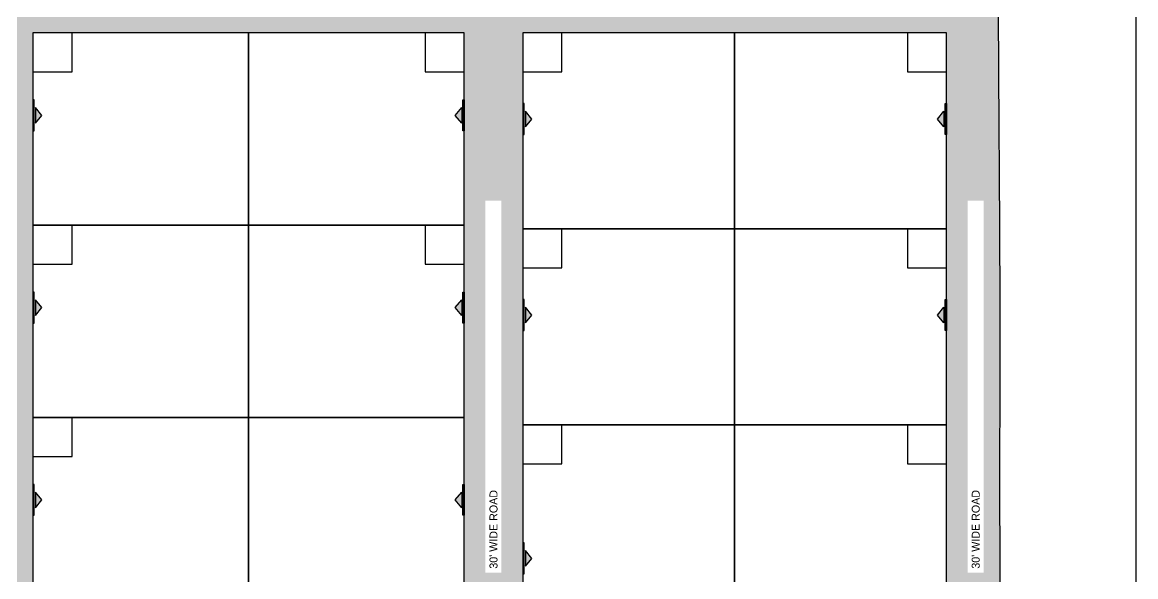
# Model space of a CAD drawing. Header units: millimetres. Extents: x -176651 to 388869, y -43089 to 486614.
# Drawn here: x 214975 to 388869, y 205052 to 291732 of the extents above; entities that cross this region are included whole.
import ezdxf

# ---------------------------------------------------------------- set-up
doc = ezdxf.new("R2010")
doc.units = ezdxf.units.MM
doc.header["$LTSCALE"] = 150
for name, color, linetype in [("Plot's Boundary$0$ad-Entrance(1625)", 2, 'Continuous'), ("Plot's Boundary$0$ad-Parking", 2, 'Continuous'), ("Plot's Boundary$0$ad-Road", 8, 'Continuous'), ("Plot's Boundary$0$ad-Road Hatch", 8, 'Continuous'), ("Plot's Boundary$0$ad-Text", 7, 'Continuous')]:
    doc.layers.add(name, color=color, linetype=linetype)
doc.layers.add("Plot's Boundary$0$ad-Plot Boundary", color=6, linetype='Continuous', true_color=0xff00ff)
doc.styles.add("Plot's Boundary$0$MtX_Century_Gothic", font='GOTHIC.TTF')

# ---------------------------------------------------------------- blocks, each defined once
blk = doc.blocks.new("Plot's Boundary$0$A$C4fb60e89")
at = {"layer": "Plot's Boundary$0$ad-Road Hatch", "ltscale": 5, "transparency": 33554687}
h = blk.add_hatch(dxfattribs=at)
h.set_pattern_fill('AR-HBONE', color=256, scale=15)
h.set_pattern_definition([(45, (-193247.7, -428758.8), (0, 2155.2615), [4572, -1524]), (135, (-192170.1, -427681.1), (2e-13, 2155.2615), [4572, -1524])])
h.paths.add_polyline_path([(175594, -250241), (169178, -249341), (167473, -249057), (167473, -138694), (101313, -138694), (101313, -199954), (101308, -237995), (101040, -268291), (101008, -280968), (101066, -293684), (101243, -311127), (100910, -319344), (100949, -333937), (100669, -366960), (100727, -390983), (100669, -404586), (100538, -420418), (100467, -428759), (92426, -427265), (92163, -427209), (92163, -321454), (24803, -321454), (24803, -412961), (15653, -411029), (15654, -321452), (-19535, -321452), (-34427, -319477), (-65207, -315395), (-171770, -301268), (-185854, -298333), (-193248, -296832), (-193244, -292908), (-191914, -285219), (-191839, -284679), (-183397, -286393), (-169723, -289243), (-53141, -304698), (-18730, -309262), (15653, -309262), (15653, 703), (24803, 1115), (24803, -129544), (92163, -129544), (92163, 15133), (101313, 17713), (101313, -129544), (167473, -129544), (167473, 35552), (175738, 37855), (175849, 28595), (175836, 25947), (175777, 14040), (175855, 2316), (175660, -18036), (175731, -34039), (175718, -46839), (175673, -63402), (175816, -82072), (175542, -106356), (175490, -124641), (175575, -145019), (175731, -168892), (175797, -181269), (175797, -192667), (175744, -208200), (175829, -223277), (175888, -234871)])
h.paths.add_polyline_path([(24803, -309264), (92163, -309264), (92163, -138694), (24803, -138694)], flags=16)
at = {"layer": "Plot's Boundary$0$ad-Road", "ltscale": 5}
blk.add_lwpolyline([(175490, -124641), (175575, -145019), (175731, -168892), (175797, -181269), (175797, -192667), (175744, -208200), (175829, -223277), (175888, -234871), (175594, -250241), (169178, -249341), (167473, -249057), (167473, -138694), (101313, -138694), (101313, -199954), (101308, -237995), (101040, -268291), (101008, -280968), (101066, -293684), (101243, -311127), (100910, -319344)], dxfattribs=at)
blk.add_lwpolyline([(24803, -309264), (92163, -309264), (92163, -138694), (24803, -138694)], close=True, dxfattribs=at)
at = {"layer": "Plot's Boundary$0$ad-Text", "linetype": 'Continuous', "char_height": 1250, "width": 56881.51, "attachment_point": 5, "rotation": 90, "style": "Plot's Boundary$0$MtX_Century_Gothic", "bg_fill": 3, "box_fill_scale": 1.5, "bg_fill_color": 257, "bg_fill_transparency": 0}
for insert in [(96738, -194004), (172048, -194004)]:
    blk.add_mtext("\\pxqd;30' WIDE ROAD", dxfattribs=dict(at, insert=insert))
blk = doc.blocks.new("Plot's Boundary$0$zw$E7CA")
at = {"layer": "Plot's Boundary$0$ad-Plot Boundary"}
blk.add_lwpolyline([(0, 0), (33680, 0), (33680, 30050), (0, 30050)], close=True, dxfattribs=at)
blk = doc.blocks.new("Plot's Boundary$0$A$Cde044142")
at = {"layer": "Plot's Boundary$0$ad-Plot Boundary"}
blk.add_lwpolyline([(0, 0), (33080, 0), (33080, 30630), (0, 30630)], close=True, dxfattribs=at)
blk = doc.blocks.new("Plot's Boundary$0$zw$A88E")
at = {"layer": "Plot's Boundary$0$ad-Plot Boundary"}
for points in [[(-74430, -275850), (-71144, -276750), (-58408, -278973), (-41344, -281589), (-41344, -237809), (-74424, -237809)], [(-41344, -281589), (-23704, -284340), (-8264, -286912), (-8264, -237809), (-41344, -237809)]]:
    blk.add_lwpolyline(points, close=True, dxfattribs=at)
at = {"layer": "Plot's Boundary$0$ad-Plot Boundary", "ltscale": 5}
for name, p in [("Plot's Boundary$0$zw$E7CA", (-150934, -206599)), ("Plot's Boundary$0$zw$E7CA", (-117254, -206599)), ("Plot's Boundary$0$A$Cde044142", (-74424, -207179)), ("Plot's Boundary$0$A$Cde044142", (-41344, -207179)), ("Plot's Boundary$0$zw$E7CA", (-150934, -236649)), ("Plot's Boundary$0$zw$E7CA", (-117254, -236649)), ("Plot's Boundary$0$A$Cde044142", (-74424, -237809)), ("Plot's Boundary$0$A$Cde044142", (-41344, -237809)), ("Plot's Boundary$0$zw$E7CA", (-150934, -266699)), ("Plot's Boundary$0$zw$E7CA", (-117254, -266699))]:
    blk.add_blockref(name, p, dxfattribs=at)
blk = doc.blocks.new("Plot's Boundary$0$zw$944D")
at = {"layer": "Plot's Boundary$0$ad-Parking", "ltscale": 5}
blk.add_lwpolyline([(0, 0), (6100, 0), (6100, 6100), (0, 6100)], close=True, dxfattribs=at)
blk = doc.blocks.new("Plot's Boundary$0$zw$2786")
at = {"layer": "Plot's Boundary$0$ad-Parking", "ltscale": 5}
for p in [(36699, -64037), (97959, -64037), (113209, -64037), (173269, -64037), (36699, -94087), (97959, -94087), (113209, -94667), (173269, -94667), (36699, -124137), (113209, -125297), (173269, -125297)]:
    blk.add_blockref("Plot's Boundary$0$zw$944D", p, dxfattribs=at)
blk = doc.blocks.new("Plot's Boundary$0$zw$68CA")
at = {"layer": "Plot's Boundary$0$ad-Entrance(1625)", "ltscale": 5}
h = blk.add_hatch(color=256, dxfattribs=at)
h.dxf.hatch_style = 1
h.paths.add_polyline_path([(-400, -1187.5), (-400, -3637.5), (-1400, -2412.5)])
for points in [[(-200, 0), (0, 0), (0, -4825), (-200, -4825)], [(-400, -1187.5), (-400, -3637.5), (-1400, -2412.5)]]:
    blk.add_lwpolyline(points, close=True, dxfattribs=at)
blk = doc.blocks.new("Plot's Boundary$0$zw$9E45")
at = {"layer": "Plot's Boundary$0$ad-Entrance(1625)", "ltscale": 5, "xscale": -1}
for p in [(24803, -149174), (101313, -149754), (24803, -179224), (101313, -180384), (24803, -209274), (101313, -218425)]:
    blk.add_blockref("Plot's Boundary$0$zw$68CA", p, dxfattribs=at)
at = {"layer": "Plot's Boundary$0$ad-Entrance(1625)", "ltscale": 5}
for p in [(92163, -149174), (167473, -149754), (92163, -179224), (167473, -180384), (92163, -209274)]:
    blk.add_blockref("Plot's Boundary$0$zw$68CA", p, dxfattribs=at)
blk = doc.blocks.new("Plot's Boundary")
at = {"layer": "Plot's Boundary$0$ad-Road", "ltscale": 5}
blk.add_blockref("Plot's Boundary$0$A$C4fb60e89", (191839, 428759), dxfattribs=at)
at = {"layer": "Plot's Boundary$0$ad-Entrance(1625)", "ltscale": 5}
blk.add_blockref("Plot's Boundary$0$zw$9E45", (191839, 428759), dxfattribs=at)
at = {"layer": "Plot's Boundary$0$ad-Parking", "ltscale": 5}
blk.add_blockref("Plot's Boundary$0$zw$2786", (179944, 348002), dxfattribs=at)
at = {"layer": "Plot's Boundary$0$ad-Plot Boundary", "ltscale": 5}
blk.add_blockref("Plot's Boundary$0$zw$A88E", (367577, 466614), dxfattribs=at)

msp = doc.modelspace()

# ---------------------------------------------------------------- linework, layer by layer
at = {"ltscale": 5}
msp.add_lwpolyline([(-176651, 486614), (388869, 486614), (388869, -18386), (-176651, -18386)], close=True, dxfattribs=at)

# ---------------------------------------------------------------- next in the draw order: block references
msp.add_blockref("Plot's Boundary", (0, 0))

doc.saveas('drawing.dxf')
